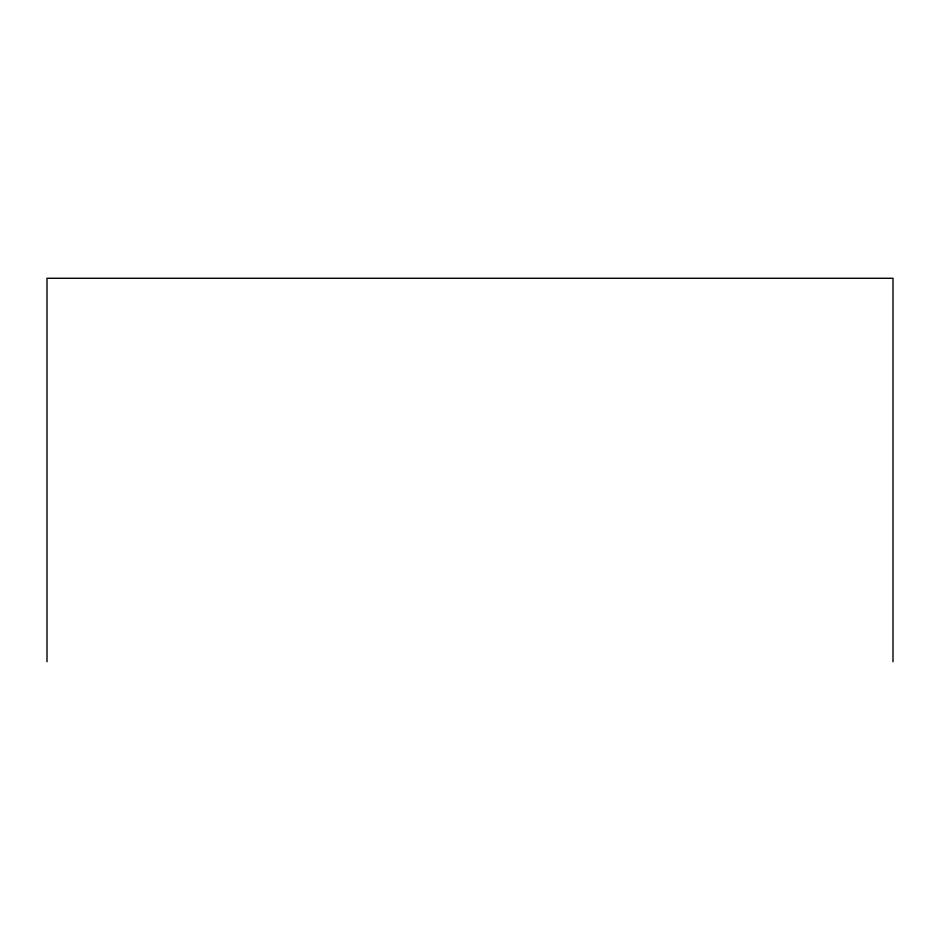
<?xml version="1.0" encoding="UTF-8"?>
<svg xmlns="http://www.w3.org/2000/svg" width="940" height="940" viewBox="0 0 940 940"><rect width="100%" height="100%" fill="white"/><g stroke="black" fill="none" stroke-linecap="round" stroke-linejoin="round"><path stroke-width="1.41" d="M893 661.725L893 278.275L47 278.275L47 661.725"/></g></svg>
